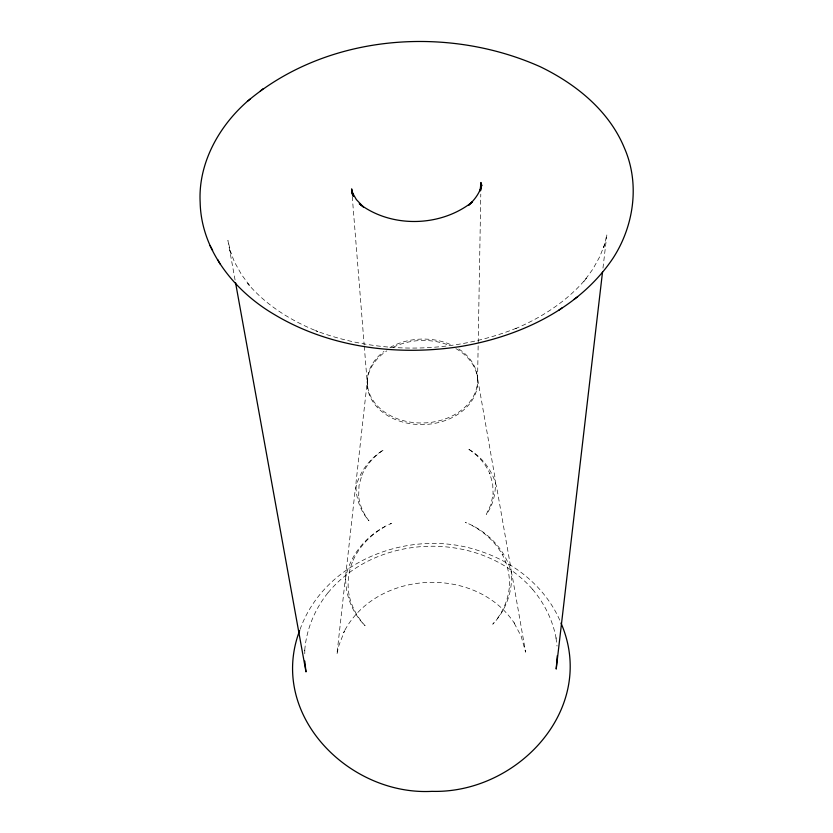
<?xml version="1.0" encoding="UTF-8"?>
<svg xmlns="http://www.w3.org/2000/svg" width="833" height="833" viewBox="0 0 833 833"><rect width="100%" height="100%" fill="white"/><g stroke="black" fill="none" stroke-linecap="round" stroke-linejoin="round"><path stroke-width="0.62" stroke-dasharray="4.17 3.12" d="M304.784 653.77L304.784 650.146L304.628 651.947C305.95 630.008 314.77 608.902 328.639 591.94L327.786 593.054C377.703 531.902 482.39 530.215 533.62 590.566L532.662 589.472C544.428 603.425 552.748 620.252 556.111 638.224L555.84 636.454L557.027 646.033M477.569 379.244L480.787 194.141M367.613 378.182L356.451 478.611C354.389 493.636 358.94 509.38 368.977 520.812C363.271 513.565 359.471 504.788 358.596 495.573L358.679 496.145L359.023 485.483L361.907 475.102L361.72 475.601C366.135 464.918 374.215 456.078 383.805 449.758C368.873 458.764 357.909 474.071 355.035 491.345L346.33 569.678C343.404 589.962 350.558 611.276 365.114 625.718C357.19 617.107 351.432 606.497 349.089 595.001L349.162 595.47C347.038 584.422 348.173 572.865 352.244 562.4L352.078 562.806C358.242 547.343 370.404 534.807 384.815 526.737M602.977 268.07L606.893 234.552L603.738 247.578L604.935 243.611L599.843 256.543L592.825 269.184L583.933 281.398L586.276 278.43C567.45 300.9 542.325 317.217 515.523 328.639L517.553 327.733C453.756 353.609 380.129 355.014 315.645 330.701L317.894 331.534C291.363 320.976 266.362 305.44 247.693 283.564L250.275 286.437L241.476 274.536L234.562 262.156L229.544 249.421L231.001 253.336L227.909 240.445L235.093 280.138M300.047 629.456C325.089 559.537 411.96 527.581 479.714 551.009L480.474 551.269C514.836 562.546 545.5 587.275 560.057 620.835M497.363 618.534C504.152 609.121 508.515 597.959 509.4 586.359L509.348 586.828C510.077 575.593 507.495 564.274 502.184 554.361L502.372 554.747C495.52 542.262 484.65 532.297 472.134 525.623M494.188 622.47L492.751 624.209C507.005 609.35 513.992 588.025 510.796 567.648L497.082 489.481C493.959 472.373 482.838 457.088 467.657 448.623C477.309 454.683 485.472 463.346 489.971 473.904L489.742 473.404L492.699 483.723L493.126 494.386L493.167 493.823L490.97 504.444L486.222 514.586C494.031 503.788 496.655 489.856 494.854 476.788L477.288 376.631M390.385 523.895L391.479 523.395C367.957 533.245 349.183 554.747 345.154 580.216L336.917 654.353L338.604 646.283L344.539 630.852L343.508 632.747C375.35 569.782 475.841 564.805 514.544 623.448L513.43 621.678L521.187 636.329L525.623 652.177L512.639 578.175C508.286 552.841 489.169 531.6 465.439 522.447L466.657 522.926M352.255 196.609L364.177 344.945M364.281 346.236L367.395 384.929M458.806 349.006A55.186 41.952 -1.8 0 1 462.898 409.003A55.186 41.952 -1.8 0 1 383.857 411.554A55.186 41.952 -1.8 0 1 383.992 351.422M389.906 347.559A55.186 41.952 -1.8 0 1 451.569 345.018M455.901 348.611A55.259 42.046 -1.8 0 1 463.866 409.815A55.259 42.046 -1.8 0 1 382.941 412.429A55.259 42.046 -1.8 0 1 386.866 350.828M393.114 347.278A55.259 42.046 -1.8 0 1 448.3 345.008"/><path stroke-width="1.25" d="M480.849 190.257L480.985 182.489L480.068 191.09M602.53 271.943L556.205 669.076L557.277 655.717M480.422 189.851L481.818 184.916C479.704 192.954 474.654 199.889 468.49 205.334L472.321 201.93C440.886 227.045 391.354 228.325 359.262 203.731L363.448 207.001L356.357 199.566L351.651 191.34L353.338 196.13M299.651 630.581C267.81 714.464 348.881 795.859 431.994 791.35C517.824 793.776 597.855 708.123 560.984 623.022M247.411 101.324C218.735 126.397 198.056 163.601 200.159 202.471C201.169 250.098 234.469 291.154 274.192 314.416C329.733 347.798 397.58 356.285 460.941 346.445C519.688 336.563 579.174 308.783 613.13 258.043C633.986 225.805 640.036 183.624 624.386 147.972C609.006 110.633 575.895 84.008 540.367 66.796C446.78 24.917 327.025 34.038 247.411 101.324L250.452 98.888M260.354 90.953L263.134 88.735M558.839 310.199L561.931 307.96M574.218 299.214L577.633 296.746M210.02 245.631L212.602 250.327M217.632 259.511L220.151 264.071M353.421 196.276L351.641 188.872L352.047 194.027M235.552 282.699L305.992 671.908L304.774 661.027"/></g></svg>
